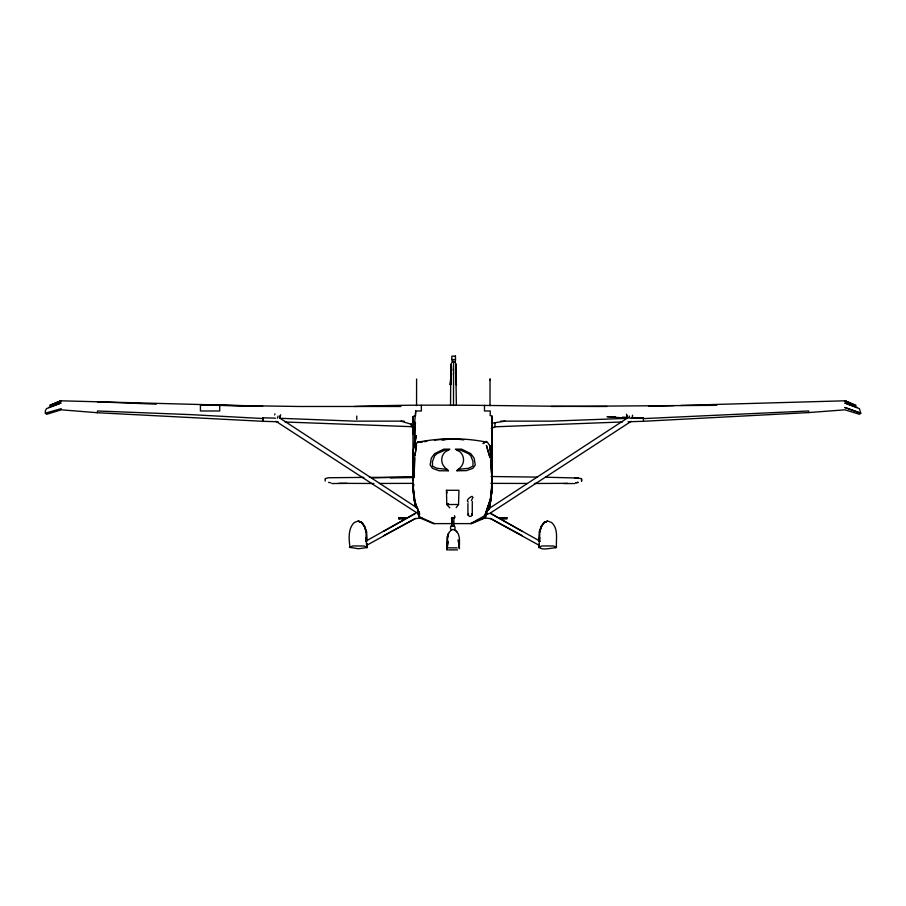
<?xml version="1.0" encoding="UTF-8"?>
<svg xmlns="http://www.w3.org/2000/svg" width="906" height="906" viewBox="0 0 906 906"><rect width="100%" height="100%" fill="white"/><g stroke="black" fill="none" stroke-linecap="round" stroke-linejoin="round"><path stroke-width="1.36" d="M367.156 543.645L367.156 547.564L364.065 545.967L352.445 545.967L350.01 547.564C349.048 540.486 347.542 528.538 354.382 522.456L358.289 521.007L361.63 522.456L364.382 526.522L361.619 522.456L358.289 521.007M356.783 419.399L356.794 416.058M367.156 541.029L366.579 531.312L364.393 526.227M450.735 378.731L450.531 405.242M451.12 530.078C448.017 523.951 457.564 523.94 454.461 530.078M451.698 526.08L451.709 517.666L453.883 517.666L452.728 518.096M453.883 526.08L453.883 517.666M452.434 518.096C448.527 517.326 457.077 520.101 454.461 515.707M456.352 405.242L455.786 363.804L456.352 384.846L455.922 373.816M547.564 521.007L544.234 522.456L541.46 526.522L544.223 522.456L547.564 521.007L551.494 522.456C558.662 528.798 555.956 538.911 556.431 547.281L555.865 547.858C551.29 547.552 538.628 552.003 538.73 544.959M538.73 541.029L539.308 531.312L541.482 526.227L539.863 532.037M219.739 405.322L219.728 410.984L200.43 410.984L200.43 405.027L262.695 406.194L61.098 400.814L55.436 403M412.898 459.523L412.864 480.792M412.955 428.685L412.966 425.061L413.057 434.053M416.556 405.616L416.601 379.048M453.498 405.492L453.578 361.335L451.686 362.298M489.999 405.616L490.044 379.048L489.897 379.625M492.06 428.685L492.071 425.061L492.151 459.025L492.049 450.022M412.91 484.857L414.189 499.67L419.557 514.619L415.084 501.992L412.91 484.857L415.22 506.488L413.068 490.667L412.932 416.579L415.673 415.48M421.358 405.322L421.335 410.984L415.673 410.984L414.506 423.895L414.506 445.616L415.424 422.321M484.495 405.322L484.472 410.984L490.282 410.984L490.135 415.48L492.037 416.262L492.162 422.819L491.482 422.864M365.979 532.037L364.676 526.227L361.936 522.456L358.3 521.29L361.63 522.456M366.307 541.21L365.99 531.312L364.79 527.496M556.431 547.281L553.34 545.967L541.731 545.967L538.991 547.564L539.874 531.312L541.188 526.227L543.951 522.456L546.375 521.686L544.234 522.456M413.498 456.703L413.589 452.547M448.096 541.482L447.054 548.141C448.73 542.264 445.005 532.218 453 529.421L455.763 530.44C460.939 535.186 459.104 542.535 459.399 548.73L458.81 541.765L459.387 547.858L458.923 545.197M447.621 537.405L448.504 533.487L447.054 537.111L446.76 548.73L447.202 546.091M275.424 418.153L262.865 417.802L262.763 421.29L278.119 421.777M628.062 421.777L643.351 421.29L643.453 417.949L632.229 417.541M456.171 507.677L458.527 504.517L458.957 490.293L446.477 490.293L446.771 504.517L449.829 507.892M262.865 417.802L262.763 421.29L97.259 412.717L61.246 409.818L46.58 414.314L45.357 413.159L45.3 410.984L46.444 408.651L61.087 403L48.618 407.496M451.641 370.701L451.29 363.804L450.429 384.993L450.735 378.776M490.576 496.545L492.037 484.857L491.482 489.251M450.395 384.563L451.29 363.804M450.667 384.269L451.471 368.923M491.913 484.676L491.12 499.67L485.197 515.491L470.701 523.611L485.231 516.941L486.046 514.461L485.208 516.941M413.317 459.263L412.887 464.971L413.249 458.844M413.612 484.053L413.068 490.667L413.6 484.302M539.33 543.759L538.73 547.564M539.546 541.21L539.874 537.405M490.384 501.188L489.908 506.488L490.406 501.052M490.622 498.538L490.973 494.563M447.054 548.141L447.632 541.765M490.656 498.334L491.029 494.257M450.418 384.846L450.678 382.298M451.335 375.911L451.584 373.351M455.469 359.444L455.333 362.298M490.656 494.042L490.984 491.392M491.471 487.417L491.788 484.767M490.067 500.486L487.269 510.735L490.055 500.599M490.599 496.273L491.131 492.06M488.289 510.259L489.784 506.488L492.037 484.857M488.006 510.259L489.829 506.488L492.105 488.493L489.772 502.649M489.614 503.328L489.987 500.644M489.829 506.488L492.151 489.795L490.565 498.153M414.631 457.938L414.11 477.168L414.688 457.451M414.903 456.092L416.454 445.378L414.948 455.673M97.259 412.717L97.508 410.984L190.43 414.608L262.876 418.527M414.699 445.718L416.216 435.65L412.921 452.207M632.139 417.655L632.581 415.186M491.312 460.327L491.505 445.401M472.275 501.403L472.275 514.902L470.973 516.363L469.376 516.363L467.926 514.902L467.915 503.589M274.631 414.903L274.914 413.883M277.372 418.232L278.097 416.058M279.716 417.507L280.588 414.903L279.988 416.635M486.828 510.576L489.285 503.215M467.926 514.902L468.651 513.895M487.281 512.773L485.288 517.813L471.641 523.611L433.317 523.611L419.682 517.813L417.677 512.773M414.189 447.7L417.36 442.332C440.373 437.655 464.461 437.564 487.462 442.332L491.12 447.7L492.037 452.207L492.037 416.058M456.986 470.78L460.361 467.587A10.917 10.917 0 0 0 460.35 452.139L455.39 449.15L461.63 449.15L470.78 453.657L474.11 458.153L475.276 464.971L472.955 468.311L466.42 470.633L456.986 470.78L457.915 469.399L468.47 468.311L472.966 466.137L472.966 461.494L470.792 455.831L468.47 453.657L460.633 450.169L456.148 449.603M486.352 511.641L489.557 508.232L627.779 417.802M471.437 500.44L472.966 497.451L472.071 496.352C470.078 496.964 465.503 500.282 468.187 502.151M367.156 547.564L358.334 548.73L349.444 547.281M489.263 508.515L488.255 509.534L489.557 508.232M483.249 443.487L486.16 441.313M483.113 443.487L485.865 441.607M631.267 421.29L490.146 513.17L484.325 515.344M366.749 545.287L415.492 518.391M365.548 541.324L415.356 513.306M383.419 531.46L404.212 519.784M406.658 518.402L415.22 513.6M448.368 503.645L446.771 504.517L458.527 504.517M383.566 535.661L415.22 518.685L421.879 517.813M491.267 428.504L495.004 426.805L622.501 421.958M50.94 405.322L61.098 400.814L49.807 405.322L61.121 400.814M454.744 362.06L453.578 361.335M451.992 517.666L454.461 517.96M478.289 519.851L484.506 517.813M45.379 413.159L61.212 408.651M325.175 478.617L328.504 477.745L363.838 477.394M575.91 482.785L578.028 482.388M448.538 549.885L457.53 549.885M575.956 482.785L578.175 482.388M491.89 423.204L505.084 421.143M449.116 449.614L444.812 450.169L436.975 453.657L434.642 455.831L432.468 461.494L432.468 466.137L436.975 468.311L447.326 469.376L448.277 470.78L439.138 470.78L432.456 468.311L430.135 464.971L431.29 458.153L434.631 453.657L443.781 449.15L449.863 449.15L444.914 452.139A10.917 10.917 0 0 0 444.914 467.587L448.277 470.78M442.932 439.852L452.626 438.708L463.781 439.863M421.426 441.913L417.36 442.332L422.151 442.332M424.144 441.63L426.851 441.358M441.777 439.818L452.626 438.708L434.427 440.01M643.351 421.29L808.786 412.57L844.924 409.818L859.579 414.314L860.7 413.159L859.432 408.651L844.766 403L857.246 407.496M534.381 483.476L567.949 483.34M347.111 483.351L331.845 483.555M643.43 418.606L808.605 410.984L808.786 412.57M574.834 477.892L581.516 478.617M856.113 405.322L844.788 400.814L680.893 405.435M648.764 406.33L673.939 405.628M354.473 406.477C438.583 403.385 522.728 406.658 606.85 406.477M372.253 477.904L414.223 476.873M628.039 418.312L551.573 421.143L500.622 421.143M630.836 418.244L643.453 417.949M390.441 477.915L414.223 477.564M551.437 406.477L716.737 405.322M369.433 477.383L414.212 477.247M373.816 483.476L338.753 483.34M379.433 483.453L413.136 483.362M400.882 406.477L298.98 406.477L220.781 405.322M404.133 421.143L354.597 421.143L279.614 418.266M563.804 483.555L574.834 483.555M398.946 517.666L405.922 517.666L405.911 518.968L398.946 518.968L398.946 517.666L398.957 518.968M453.883 525.797L451.698 525.944M448.764 547.858L457.179 547.858M490.905 483.362L527.371 483.453M491.018 476.511L537.19 477.111M545.582 477.224L578.447 478.04M285.096 422.003L411.256 426.658L413.759 427.791M615.4 416.941L606.986 416.635L625.231 418.096M622.411 417.19L628.017 417.394M97.384 401.834L156.308 404.155M484.676 442.037L487.462 442.332M484.008 517.813L490.701 518.685L539.115 545.287M328.516 482.388L330.747 482.785M401.007 421.143L413.872 425.039M452.57 362.06L451.834 359.444M451.709 526.227L451.12 525.944M419.682 513.657L417.122 512.728L419.444 513.702M850.428 403L844.766 400.814L854.936 405.322L844.788 400.814M419.625 516.941L417.825 511.833L419.603 516.941L434.54 523.611M417.847 508.379L279.41 417.802M417.406 510.984L419.433 512.037M490.395 518.391L522.32 535.661M501.698 519.784L540.316 541.324M490.701 513.6L499.251 518.402M490.542 513.306L522.468 531.46M275.934 421.29L417.134 513.023M413.476 423.091L412.932 416.579M456.058 531.312L456.624 531.89M471.698 513.895L472.275 514.902M626.624 415.186L627.643 417.655M417.7 512.773L419.682 517.813M626.465 414.167L627.337 416.783M490.033 457.79L486.397 445.378L489.863 457.292M490.939 460.984L491.969 480.792L491.063 461.347L491.935 478.47M629.217 416.058L629.795 418.232M446.477 490.293L447.066 492.932M458.006 539.874L458.47 542.535M491.109 456.817L489.648 445.378L491.052 457.179M491.346 458.674L492.015 467.156L491.675 459.659M413.045 489.795L415.175 506.488M491.29 459.082L491.992 464.971L491.698 459.263M452.298 519.693L452.513 522.309M366.534 543.759L366.851 547.564L365.99 537.405M455.492 372.083L455.933 378.47M456.194 382.298L456.375 384.846M414.937 500.112L415.299 506.488L414.993 501.052M455.537 368.923L456.33 384.269M455.786 363.804L456.386 384.993M413.045 459.025L412.943 450.022M491.992 483.125L492.015 485.299M494.97 422.558L495.004 426.805M411.233 423.895L411.256 426.658M492.173 490.667L492.015 459.908M490.044 380.056L490.044 379.048M415.673 410.984L415.673 414.348M581.663 479.195L581.663 481.086M581.516 479.195L581.516 481.086M491.969 463.521L491.969 480.792M325.175 479.195L325.175 481.086M447.575 547.201L447.066 549.885L447.575 547.201M491.097 497.349L485.163 514.619L491.097 497.349M484.45 517.813L475.786 520.95L484.484 517.813M455.469 356.115L451.834 356.115L451.834 359.591L455.469 359.591L455.469 356.115M860.7 413.159L844.868 407.496L860.7 413.159M506.952 517.666L499.965 517.666L499.987 518.968L506.952 518.968L506.941 517.666M416.477 507.994L415.118 504.166L416.466 507.994"/></g></svg>
